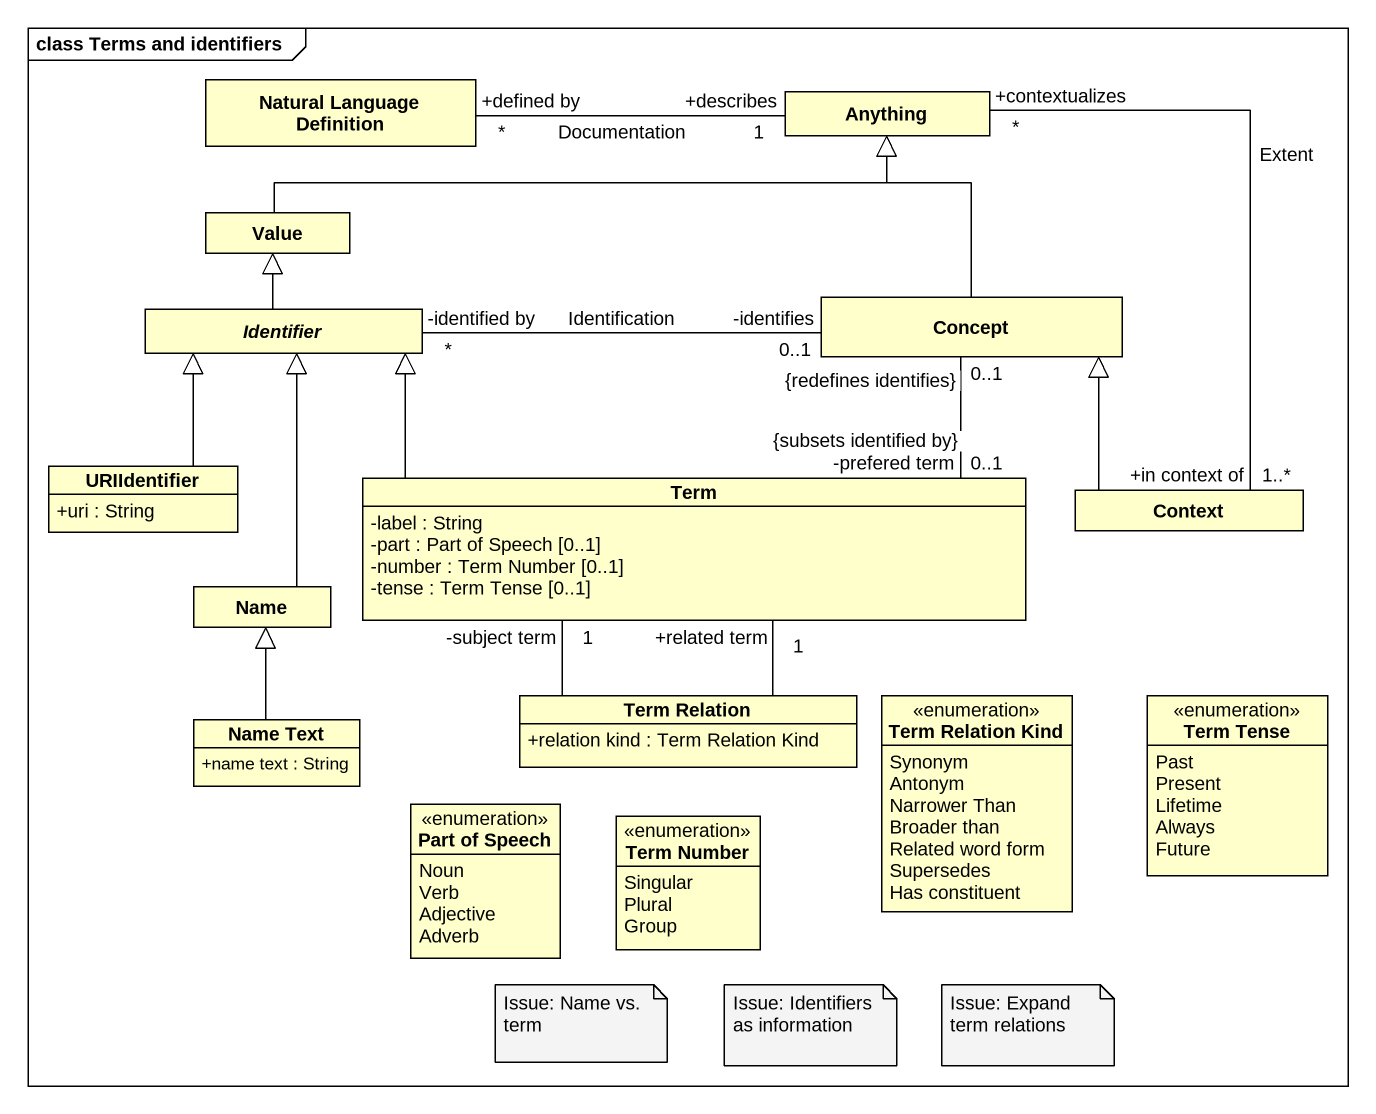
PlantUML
@startuml
mainframe class Terms and identifiers
hide circle
hide empty members
skinparam classAttributeIconSize 0
class "Natural Language Definition" as Natural_Language_Definition
class Anything
class Value
abstract class Identifier
class Concept
class URIIdentifier {
  +uri : String
}
class Term {
  -label : String
  -part : Part of Speech [0..1]
  -number : Term Number [0..1]
  -tense : Term Tense [0..1]
}
class Context
class Name
class "Term Relation" as Term_Relation {
  +relation kind : Term Relation Kind
}
enum "Term Relation Kind" as Term_Relation_Kind {
  Synonym
  Antonym
  Narrower Than
  Broader than
  Related word form
  Supersedes
  Has constituent
}
enum "Term Tense" as Term_Tense {
  Past
  Present
  Lifetime
  Always
  Future
}
class "Name Text" as Name_Text {
  +name text : String
}
enum "Part of Speech" as Part_of_Speech {
  Noun
  Verb
  Adjective
  Adverb
}
enum "Term Number" as Term_Number {
  Singular
  Plural
  Group
}
Natural_Language_Definition "+defined by\n*" -right- "+describes\n1" Anything : Documentation
Value -right-|> Anything
Identifier -up-|> Value
Identifier "-identified by\n*" -right- "-identifies\n0..1" Concept : Identification
Concept -up-|> Anything
Concept "0..1\n{redefines identifies}" -- "-prefered term\n0..1\n{subsets identified by}" Term
URIIdentifier -up-|> Identifier
Term -left-|> Identifier
Context "+in context of\n1..*" -up- "+contextualizes\n*" Anything : Extent
Context -up-|> Concept
Name -up-|> Identifier
Term_Relation -up- "+related term\n1" Term
Term_Relation -up- "-subject term\n1" Term
Name_Text -up-|> Name
note as N1
  Issue: Name vs. term
end note
note as N2
  Issue: Identifiers as information
end note
note as N3
  Issue: Expand term relations
end note
@enduml
